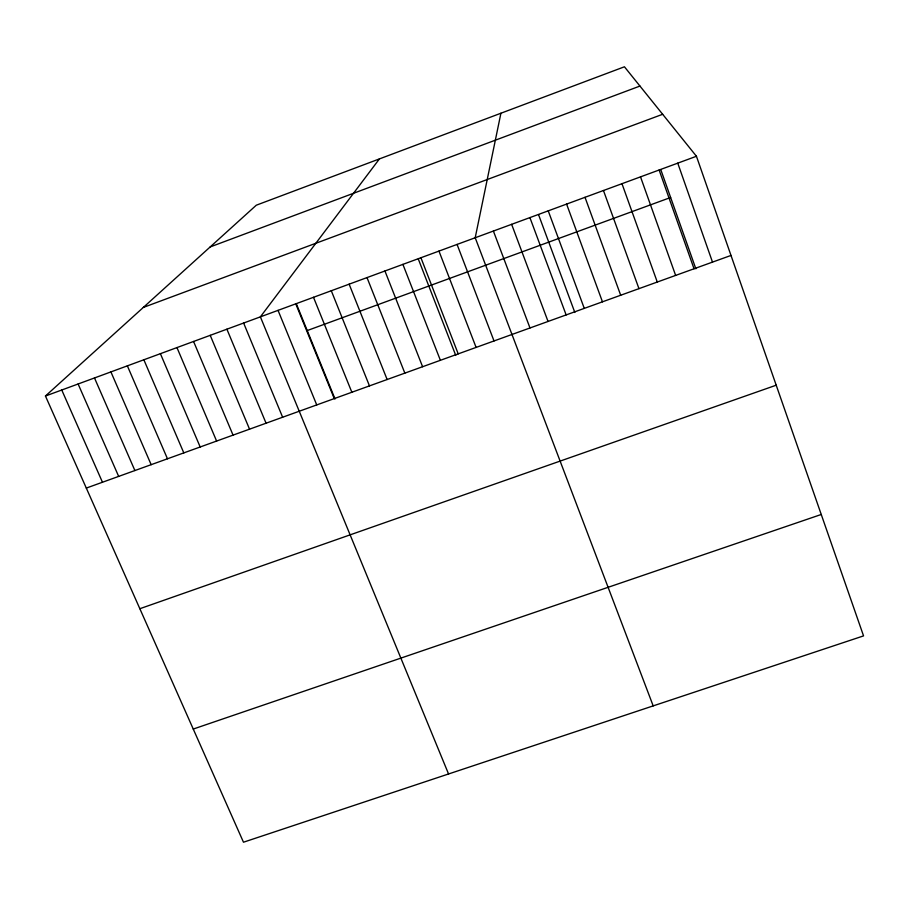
<?xml version="1.0" encoding="UTF-8"?>
<svg xmlns="http://www.w3.org/2000/svg" width="909" height="909" viewBox="0 0 909 909"><rect width="100%" height="100%" fill="white"/><g stroke="black" fill="none" stroke-linecap="round" stroke-linejoin="round"><path stroke-width="1.36" d="M500.916 113.227L475.202 237.738L653.185 705.884M379.417 158.916L260.383 316.855L448.557 773.979M45.45 396.017L256.293 205.207L624.438 66.789L696.442 156.268L863.55 635.891L243.476 842.211L45.45 396.017L696.442 156.268M210.195 246.93L639.947 86.06M143.349 307.424L662.661 114.284M307.231 330.558L670.637 197.492M86.31 488.076L730.995 255.44M139.85 608.712L776.206 385.2M193.253 729.052L821.247 514.483M61.755 390.006L102.467 482.247M78.106 383.984L118.67 476.407M94.491 377.951L134.896 470.544M110.909 371.906L151.167 464.681M127.362 365.85L167.472 458.795M143.861 359.771L183.811 452.898M160.393 353.681L200.185 446.989M176.96 347.579L216.603 441.058M193.572 341.466L233.056 435.127M210.218 335.33L249.543 429.173M226.898 329.194L266.064 423.208M243.623 323.036L282.631 417.231M278.04 310.355L316.73 404.925M296.402 303.913L335.035 398.994M295.755 303.833L334.273 398.596M313.503 297.3L351.851 392.256M331.296 290.744L369.474 385.893M349.136 284.176L387.132 379.519M367.009 277.586L404.846 373.133M384.939 270.984L422.594 366.725M402.903 264.371L440.388 360.305M418.31 259.02L455.761 355.43M420.912 257.736L458.216 353.874M438.967 251.089L476.1 347.42M457.068 244.419L494.019 340.955M493.394 231.045L529.992 327.967M511.631 224.33L548.047 321.456M538.571 214.729L574.84 312.469M529.902 217.592L566.137 314.923M548.229 210.854L584.271 308.378M566.591 204.082L602.462 301.822M585.01 197.31L620.688 295.243M603.462 190.504L638.959 288.653M621.972 183.698L657.275 282.04M640.515 176.857L675.637 275.416M660.82 169.722L695.851 268.803M659.116 170.017L694.044 268.769M677.75 163.143L712.497 262.11"/></g></svg>
